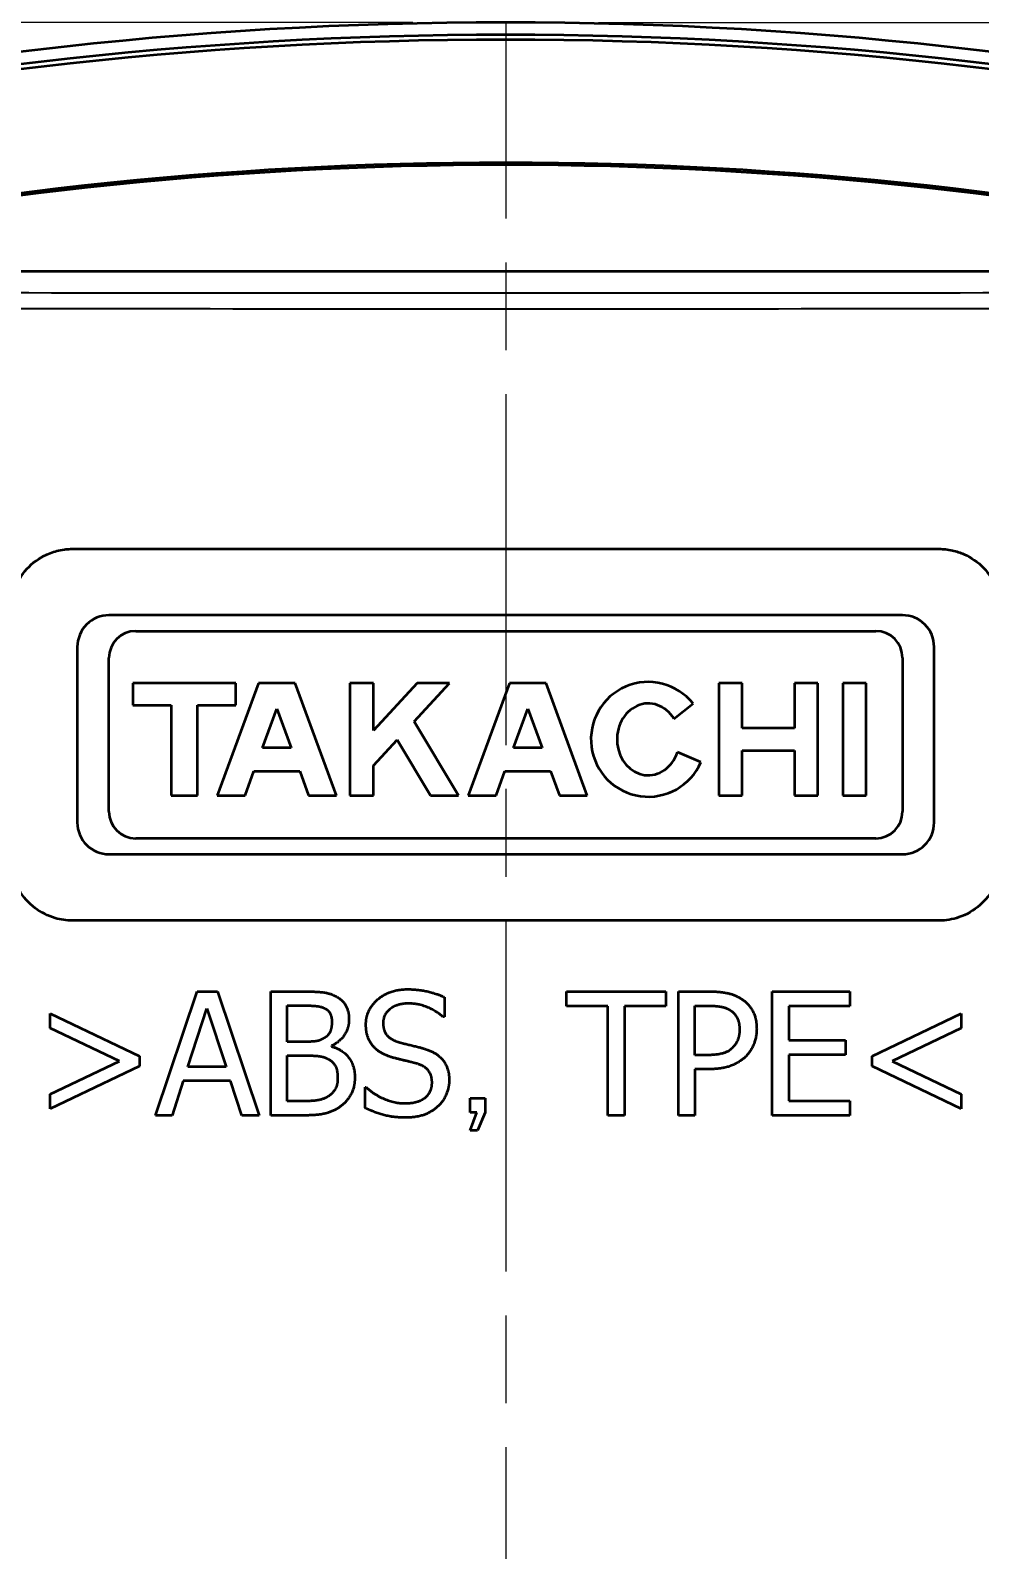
# Model space of a CAD drawing. Header units: millimetres. Extents: x 0 to 1594, y 0 to 281.
# Drawn here: x 1502.54 to 1517.88, y 209.57 to 234.1 of the extents above; entities that cross this region are included whole.
import ezdxf

# ---------------------------------------------------------------- set-up
doc = ezdxf.new("R2010")
doc.units = ezdxf.units.MM
doc.linetypes.add('CHAIN', pattern=[0.3543, 0.2362, -0.0295, 0.0591, -0.0295])
doc.layers.get('Defpoints').update_dxf_attribs({"lineweight": 25})
doc.layers.add('Centerline (ISO)', color=7, linetype='Continuous', lineweight=18, true_color=0x80ffff)
for name, color, linetype, lineweight in [('Dimension (ISO)', 7, 'Continuous', 18), ('Visible (ISO)', 7, 'Continuous', 35), ('Visible Narrow (ISO)', 7, 'Continuous', 25)]:
    doc.layers.add(name, color=color, linetype=linetype, lineweight=lineweight)
doc.styles.add('Note Text (TK)', font='')
doc.styles.get('Note Text (TK)').set_extended_font_data('MS PGothic')
doc.dimstyles.new('Default - Method 1b (TK)', dxfattribs={"dimtxt": 2.5, "dimasz": 2.5, "dimexe": 1, "dimexo": 1.5, "dimgap": 1, "dimtad": 1, "dimtoh": 1, "dimrnd": 1e-08, "dimdsep": 46, "dimtxsty": 'Note Text (TK)', "dimcen": 0.09, "dimdle": 5, "dimclrd": 100, "dimclre": 100, "dimclrt": 7, "dimadec": 1, "dimazin": 1, "dimtfac": 1, "dimtmove": 0, "dimatfit": 3, "dimfxl": 0, "dimtolj": 1, "dimlwd": -1, "dimlwe": -1, "dimarcsym": 0})

# ---------------------------------------------------------------- blocks, each defined once
blk = doc.blocks.new('*D174')
at = {"layer": 'Defpoints', "color": 0, "transparency": 16777216}
for p in [(1524.971, 246.232), (1495.471, 230.924), (1524.971, 230.924)]:
    blk.add_point(p, dxfattribs=at)
at = {"layer": 'Dimension (ISO)', "color": 100, "transparency": 16777216}
for p, q in [((1495.471, 232.424), (1495.471, 247.232)), ((1524.971, 232.424), (1524.971, 247.232)), ((1497.971, 246.232), (1522.471, 246.232))]:
    blk.add_line(p, q, dxfattribs=at)
for points in [[(1497.971, 246.649), (1497.971, 245.816), (1495.471, 246.232)], [(1522.471, 246.649), (1522.471, 245.816), (1524.971, 246.232)]]:
    blk.add_solid(points, dxfattribs=at)
at = {"layer": 'Dimension (ISO)', "color": 7, "transparency": 16777216, "insert": (1507.309, 248.482), "char_height": 2.5, "attachment_point": 4, "style": 'Note Text (TK)'}
blk.add_mtext('\\A1;29.5', dxfattribs=at)
blk = doc.blocks.new('*D175')
at = {"layer": 'Defpoints', "color": 0, "transparency": 16777216}
for p in [(1523.471, 237.785), (1496.971, 224.935), (1523.471, 224.935)]:
    blk.add_point(p, dxfattribs=at)
at = {"layer": 'Dimension (ISO)', "color": 100, "transparency": 16777216}
for p, q in [((1496.971, 226.435), (1496.971, 238.785)), ((1523.471, 226.435), (1523.471, 238.785)), ((1499.471, 237.785), (1520.971, 237.785))]:
    blk.add_line(p, q, dxfattribs=at)
for points in [[(1499.471, 238.202), (1499.471, 237.368), (1496.971, 237.785)], [(1520.971, 238.202), (1520.971, 237.368), (1523.471, 237.785)]]:
    blk.add_solid(points, dxfattribs=at)
at = {"layer": 'Dimension (ISO)', "color": 7, "transparency": 16777216, "insert": (1507.309, 240.035), "char_height": 2.5, "attachment_point": 4, "style": 'Note Text (TK)'}
blk.add_mtext('\\A1;26.5', dxfattribs=at)
blk = doc.blocks.new('_DotSmall')
at = {"color": 0, "linetype": 'ByBlock', "const_width": 0.5}
blk.add_lwpolyline([(-0.0625, 0, 1), (0.0625, 0, 1)], format="xyb", close=True, dxfattribs=at)
blk = doc.blocks.new('*D176')
at = {"layer": 'Defpoints', "color": 0, "transparency": 16777216}
for p in [(1480.271, 234.224), (1510.221, 234.224), (1492.271, 227.724)]:
    blk.add_point(p, dxfattribs=at)
at = {"layer": 'Dimension (ISO)', "color": 100, "transparency": 16777216}
for p, q in [((1508.721, 234.224), (1479.271, 234.224)), ((1480.271, 227.724), (1480.271, 231.724)), ((1490.771, 227.724), (1479.271, 227.724))]:
    blk.add_line(p, q, dxfattribs=at)
blk.add_solid([(1479.854, 231.724), (1480.688, 231.724), (1480.271, 234.224)], dxfattribs=at)
at = {"layer": 'Dimension (ISO)', "color": 100, "transparency": 16777216, "xscale": 2.5, "yscale": 2.5, "zscale": 2.5, "rotation": 270}
blk.add_blockref('_DotSmall', (1480.271, 227.724), dxfattribs=at)
at = {"layer": 'Dimension (ISO)', "color": 7, "transparency": 16777216, "insert": (1478.021, 228.989), "char_height": 2.5, "attachment_point": 4, "rotation": 90, "style": 'Note Text (TK)'}
blk.add_mtext('\\A1;6.5', dxfattribs=at)
blk = doc.blocks.new('*D182')
at = {"layer": 'Defpoints', "color": 0, "transparency": 16777216}
for p in [(1510.221, 234.224), (1545.582, 234.224), (1526.582, 221.824)]:
    blk.add_point(p, dxfattribs=at)
at = {"layer": 'Dimension (ISO)', "color": 100, "transparency": 16777216}
for p, q in [((1511.721, 234.224), (1546.582, 234.224)), ((1545.582, 221.824), (1545.582, 231.724)), ((1528.082, 221.824), (1546.582, 221.824))]:
    blk.add_line(p, q, dxfattribs=at)
blk.add_solid([(1545.165, 231.724), (1545.999, 231.724), (1545.582, 234.224)], dxfattribs=at)
at = {"layer": 'Dimension (ISO)', "color": 100, "transparency": 16777216, "xscale": 2.5, "yscale": 2.5, "zscale": 2.5, "rotation": 270}
blk.add_blockref('_DotSmall', (1545.582, 221.824), dxfattribs=at)
at = {"layer": 'Dimension (ISO)', "color": 7, "transparency": 16777216, "insert": (1543.332, 225.186), "char_height": 2.5, "attachment_point": 4, "rotation": 90, "style": 'Note Text (TK)'}
blk.add_mtext('\\A1;12.4', dxfattribs=at)

msp = doc.modelspace()

# ---------------------------------------------------------------- linework, layer by layer
at = {"layer": 'Centerline (ISO)', "linetype": 'CHAIN', "ltscale": 23.990969}
msp.add_line((1510.2211, 236.7242), (1510.2211, 159.7242), dxfattribs=at)
at = {"layer": 'Visible (ISO)'}
for p, q in [((1497.529, 230.2068), (1522.9133, 230.2068)), ((1503.2211, 225.7242), (1517.2211, 225.7242)), ((1516.6321, 224.6535), (1503.8101, 224.6535)), ((1504.2432, 224.3982), (1516.199, 224.3982)), ((1503.2996, 224.143), (1503.2996, 221.3055)), ((1503.8102, 221.4833), (1503.8102, 223.9652)), ((1516.632, 223.9652), (1516.632, 221.4833)), ((1517.1426, 221.3055), (1517.1426, 224.143)), ((1504.1961, 223.5553), (1504.1961, 223.1991)), ((1505.8582, 223.5553), (1504.1961, 223.5553)), ((1506.2262, 223.5553), (1505.5614, 221.7448)), ((1505.8582, 223.1991), (1505.8582, 223.5553)), ((1506.8198, 223.5553), (1506.2262, 223.5553)), ((1507.4846, 221.7448), (1506.8198, 223.5553)), ((1507.7043, 223.5553), (1507.7043, 221.7448)), ((1508.0842, 223.5553), (1507.7043, 223.5553)), ((1508.0842, 222.7929), (1508.0842, 223.5553)), ((1508.7905, 223.5553), (1508.0842, 222.7929)), ((1508.7397, 222.937), (1509.3126, 223.5553)), ((1509.3126, 223.5553), (1508.7905, 223.5553)), ((1510.2805, 223.5553), (1509.6156, 221.7448)), ((1510.8741, 223.5553), (1510.2805, 223.5553)), ((1511.5389, 221.7448), (1510.8741, 223.5553)), ((1513.6649, 223.5553), (1513.6649, 221.7448)), ((1514.0418, 223.5553), (1513.6649, 223.5553)), ((1514.0418, 222.8281), (1514.0418, 223.5553)), ((1514.8847, 223.5553), (1514.8847, 222.8281)), ((1515.2617, 223.5553), (1514.8847, 223.5553)), ((1515.2617, 221.7448), (1515.2617, 223.5553)), ((1515.6653, 223.5553), (1515.6653, 221.7448)), ((1516.0452, 223.5553), (1515.6653, 223.5553)), ((1516.0452, 221.7448), (1516.0452, 223.5553)), ((1504.1961, 223.1991), (1504.8134, 223.1991)), ((1504.8134, 223.1991), (1504.8134, 221.7448)), ((1505.2408, 223.1991), (1505.8582, 223.1991)), ((1505.2408, 221.7448), (1505.2408, 223.1991)), ((1512.9394, 222.9808), (1513.2485, 223.2271)), ((1506.2911, 222.5105), (1506.523, 223.1421)), ((1506.523, 223.1421), (1506.7549, 222.5105)), ((1510.3454, 222.5105), (1510.5773, 223.1421)), ((1510.5773, 223.1421), (1510.8092, 222.5105)), ((1509.4554, 221.7448), (1508.7397, 222.937)), ((1514.8847, 222.8281), (1514.0418, 222.8281)), ((1506.7549, 222.5105), (1506.2911, 222.5105)), ((1508.0842, 222.2295), (1508.4664, 222.642)), ((1508.4664, 222.642), (1509.005, 221.7448)), ((1510.8092, 222.5105), (1510.3454, 222.5105)), ((1514.0418, 222.472), (1514.8847, 222.472)), ((1514.0418, 221.7448), (1514.0418, 222.472)), ((1514.8847, 222.472), (1514.8847, 221.7448)), ((1508.0842, 221.7448), (1508.0842, 222.2295)), ((1513.374, 222.282), (1512.9966, 222.4455)), ((1506.0099, 221.7448), (1506.1537, 222.1366)), ((1506.1537, 222.1366), (1506.8922, 222.1366)), ((1506.8922, 222.1366), (1507.0361, 221.7448)), ((1510.0642, 221.7448), (1510.208, 222.1366)), ((1510.208, 222.1366), (1510.9465, 222.1366)), ((1510.9465, 222.1366), (1511.0904, 221.7448)), ((1504.8134, 221.7448), (1505.2408, 221.7448)), ((1505.5614, 221.7448), (1506.0099, 221.7448)), ((1507.0361, 221.7448), (1507.4846, 221.7448)), ((1507.7043, 221.7448), (1508.0842, 221.7448)), ((1509.005, 221.7448), (1509.4554, 221.7448)), ((1509.6156, 221.7448), (1510.0642, 221.7448)), ((1511.0904, 221.7448), (1511.5389, 221.7448)), ((1513.6649, 221.7448), (1514.0418, 221.7448)), ((1514.8847, 221.7448), (1515.2617, 221.7448)), ((1515.6653, 221.7448), (1516.0452, 221.7448)), ((1516.199, 221.0503), (1504.2432, 221.0503)), ((1503.8101, 220.795), (1516.6321, 220.795)), ((1517.2211, 219.7242), (1503.2211, 219.7242)), ((1504.5607, 216.5796), (1505.2349, 218.5796)), ((1505.2349, 218.5796), (1505.5623, 218.5796)), ((1505.5623, 218.5796), (1506.2365, 216.5796)), ((1506.4261, 218.5796), (1506.9561, 218.5796)), ((1506.4261, 216.5796), (1506.4261, 218.5796)), ((1511.2009, 218.5796), (1512.8086, 218.5796)), ((1511.2009, 218.343), (1511.2009, 218.5796)), ((1512.8086, 218.5796), (1512.8086, 218.343)), ((1513.0112, 216.5796), (1513.0112, 218.5796)), ((1513.0112, 218.5796), (1513.5137, 218.5796)), ((1514.5282, 218.5796), (1515.7795, 218.5796)), ((1514.5282, 216.5796), (1514.5282, 218.5796)), ((1515.7795, 218.5796), (1515.7795, 218.343)), ((1505.0842, 217.3657), (1505.3921, 218.3073)), ((1505.3921, 218.3073), (1505.7017, 217.3657)), ((1506.6919, 217.7676), (1506.6919, 218.3527)), ((1506.6919, 218.3527), (1506.9464, 218.3527)), ((1509.23, 218.4856), (1509.23, 218.1679)), ((1511.8718, 218.343), (1511.2009, 218.343)), ((1511.8718, 216.5796), (1511.8718, 218.343)), ((1512.8086, 218.343), (1512.1377, 218.343)), ((1512.1377, 218.343), (1512.1377, 216.5796)), ((1513.277, 217.552), (1513.277, 218.3494)), ((1513.277, 218.3494), (1513.4975, 218.3494)), ((1514.7941, 218.343), (1514.7941, 217.7951)), ((1515.7795, 218.343), (1514.7941, 218.343)), ((1502.8605, 217.9848), (1502.8605, 218.223)), ((1502.8605, 218.223), (1504.303, 217.5342)), ((1509.23, 218.1679), (1509.2106, 218.1679)), ((1516.1393, 217.5342), (1517.5817, 218.223)), ((1517.5817, 218.223), (1517.5817, 217.9848)), ((1503.9788, 217.4548), (1502.8605, 217.9848)), ((1514.7941, 217.7951), (1515.713, 217.7951)), ((1515.713, 217.7951), (1515.713, 217.5585)), ((1517.5817, 217.9848), (1516.4634, 217.4548)), ((1506.9934, 217.7676), (1506.6919, 217.7676)), ((1507.4083, 217.7011), (1507.4083, 217.6914)), ((1513.4586, 217.552), (1513.277, 217.552)), ((1515.713, 217.5585), (1514.7941, 217.5585)), ((1514.7941, 217.5585), (1514.7941, 216.8162)), ((1502.8605, 216.9232), (1503.9788, 217.4548)), ((1504.303, 217.3738), (1502.8605, 216.6849)), ((1504.303, 217.5342), (1504.303, 217.3738)), ((1505.7017, 217.3657), (1505.0842, 217.3657)), ((1506.6919, 216.8065), (1506.6919, 217.5456)), ((1506.6919, 217.5456), (1506.9934, 217.5456)), ((1513.277, 217.3251), (1513.277, 216.5796)), ((1513.5023, 217.3251), (1513.277, 217.3251)), ((1516.1393, 217.3738), (1516.1393, 217.5342)), ((1517.5817, 216.6849), (1516.1393, 217.3738)), ((1516.4634, 217.4548), (1517.5817, 216.9232)), ((1505.0112, 217.1387), (1504.8297, 216.5796)), ((1505.7746, 217.1387), (1505.0112, 217.1387)), ((1505.9561, 216.5796), (1505.7746, 217.1387)), ((1502.8605, 216.6849), (1502.8605, 216.9232)), ((1507.948, 217.0334), (1507.9675, 217.0334)), ((1507.948, 216.6995), (1507.948, 217.0334)), ((1509.6449, 216.8584), (1509.8913, 216.8584)), ((1509.6449, 216.6233), (1509.6449, 216.8584)), ((1509.8913, 216.8584), (1509.8913, 216.6233)), ((1514.7941, 216.8162), (1515.7795, 216.8162)), ((1515.7795, 216.8162), (1515.7795, 216.5796)), ((1517.5817, 216.9232), (1517.5817, 216.6849)), ((1504.8297, 216.5796), (1504.5607, 216.5796)), ((1506.2365, 216.5796), (1505.9561, 216.5796)), ((1506.9999, 216.5796), (1506.4261, 216.5796)), ((1506.9075, 216.8065), (1506.6919, 216.8065)), ((1509.6449, 216.3332), (1509.7519, 216.6233)), ((1509.7519, 216.6233), (1509.6449, 216.6233)), ((1509.8913, 216.6233), (1509.7633, 216.3332)), ((1512.1377, 216.5796), (1511.8718, 216.5796)), ((1513.277, 216.5796), (1513.0112, 216.5796)), ((1515.7795, 216.5796), (1514.5282, 216.5796)), ((1509.7633, 216.3332), (1509.6449, 216.3332))]:
    msp.add_line(p, q, dxfattribs=at)
for centre, radius, start, end in [((1510.2211, 169.2242), 65, 76.533419, 103.466581), ((1510.2211, 169.2242), 64.8, 76.673103, 103.326897), ((1510.2211, 169.2242), 64.7213, 76.659297, 103.340703), ((1510.2211, 169.2242), 62.7349, 77.523017, 102.476983), ((1510.2211, 169.2242), 62.7, 77.6098, 102.3902), ((1503.8101, 224.143), 0.5105, 90.00001, 180.00067), ((1516.6321, 224.143), 0.5105, 359.99996, 89.99999), ((1504.2432, 223.9652), 0.433, 90, 180), ((1516.199, 223.9652), 0.433, 0, 90), ((1512.5243, 222.6501), 0.926, 38.55054, 336.58114), ((1504.2432, 221.4833), 0.433, 180, 270), ((1516.199, 221.4833), 0.433, 270, 0), ((1503.8101, 221.3055), 0.5105, 179.99933, 269.99998), ((1516.6321, 221.3055), 0.5105, 270.00002, 0.00004)]:
    msp.add_arc(centre, radius, start, end, dxfattribs=at)
msp.add_ellipse((1512.5243, 222.65), major_axis=(0.0022, 0.5798), ratio=0.8710141, start_param=5.3228095, end_param=10.6382919, dxfattribs=at)
for points, knots in [([(1502.2211, 224.7242), (1502.2211, 224.8401), (1502.2413, 224.9552), (1502.32, 225.173), (1502.3779, 225.2741), (1502.5368, 225.4655), (1502.6415, 225.5499), (1502.7597, 225.6114), (1502.8254, 225.6456), (1502.8947, 225.6724), (1503.0071, 225.702), (1503.0485, 225.7101), (1503.1228, 225.7199), (1503.1554, 225.7226), (1503.1991, 225.7241), (1503.2101, 225.7242), (1503.2211, 225.7242)], [-0.10964163, -0.10964163, -0.10964163, -0.10964163, -0.07476145, -0.07476145, -0.04000051, -0.04000051, 0, 0, 0, 0.02222494, 0.02222494, 0.03488229, 0.03488229, 0.04469258, 0.04469258, 0.04799928, 0.04799928, 0.04799928, 0.04799928]), ([(1517.2211, 225.7242), (1517.2236, 225.7242), (1517.226, 225.7242), (1517.2608, 225.724), (1517.2931, 225.7222), (1517.3631, 225.7148), (1517.4008, 225.7087), (1517.5021, 225.6862), (1517.5647, 225.6657), (1517.7422, 225.5873), (1517.8485, 225.5134), (1518.0284, 225.3285), (1518.0999, 225.2188), (1518.1484, 225.0985), (1518.1783, 225.0245), (1518.1992, 224.9472), (1518.2176, 224.8205), (1518.2211, 224.7724), (1518.2211, 224.7242)], [-0.11910415, -0.11910415, -0.11910415, -0.11910415, -0.11836821, -0.11836821, -0.10867594, -0.10867594, -0.09723721, -0.09723721, -0.07752613, -0.07752613, -0.03899267, -0.03899267, 0, 0, 0, 0.02400638, 0.02400638, 0.0385022, 0.0385022, 0.0385022, 0.0385022]), ([(1503.2211, 219.7242), (1503.1266, 219.7242), (1503.0325, 219.7376), (1502.8246, 219.7982), (1502.7149, 219.8533), (1502.5118, 220.0069), (1502.4229, 220.1074), (1502.3096, 220.3027), (1502.2744, 220.3892), (1502.2326, 220.5545), (1502.2224, 220.6318), (1502.2212, 220.7144), (1502.2211, 220.7193), (1502.2211, 220.7242)], [-0.17998748, -0.17998748, -0.17998748, -0.17998748, -0.15154558, -0.15154558, -0.11502342, -0.11502342, -0.07515761, -0.07515761, -0.0472888, -0.0472888, -0.02399257, -0.02399257, -0.02250997, -0.02250997, -0.02250997, -0.02250997]), ([(1518.2211, 220.7242), (1518.2211, 220.6532), (1518.2135, 220.5823), (1518.1796, 220.4255), (1518.1491, 220.3411), (1518.0509, 220.1528), (1517.9744, 220.0551), (1517.7831, 219.8867), (1517.6679, 219.8199), (1517.4392, 219.7422), (1517.3305, 219.7242), (1517.2211, 219.7242)], [-0.3266683, -0.3266683, -0.3266683, -0.3266683, -0.30533975, -0.30533975, -0.27853404, -0.27853404, -0.24162813, -0.24162813, -0.20207208, -0.20207208, -0.16917477, -0.16917477, -0.16917477, -0.16917477])]:
    msp.add_open_spline(points, degree=3, knots=knots, dxfattribs=at)
for points in [[(1506.9561, 218.5796), (1507.1701, 218.5796), (1507.384, 218.552), (1507.4812, 218.4986)], [(1507.9626, 218.0431), (1507.9626, 218.2862), (1508.3419, 218.6152), (1508.6352, 218.6152)], [(1508.6352, 218.6152), (1508.8038, 218.6152), (1509.102, 218.5488), (1509.23, 218.4856)], [(1513.5137, 218.5796), (1513.6919, 218.5796), (1513.9415, 218.5212), (1514.0372, 218.4548)], [(1506.9464, 218.3527), (1507.0874, 218.3527), (1507.2446, 218.3365), (1507.3094, 218.3008)], [(1507.3094, 218.3008), (1507.3629, 218.27), (1507.4116, 218.1631), (1507.4116, 218.0917)], [(1507.4812, 218.4986), (1507.5898, 218.4418), (1507.6887, 218.2554), (1507.6887, 218.129)], [(1508.653, 218.3851), (1508.4683, 218.3851), (1508.2398, 218.2117), (1508.2398, 218.0707)], [(1509.2106, 218.1679), (1509.115, 218.2554), (1508.8167, 218.3851), (1508.653, 218.3851)], [(1513.4975, 218.3494), (1513.6223, 218.3494), (1513.7908, 218.3154), (1513.854, 218.2733)], [(1514.0372, 218.4548), (1514.149, 218.3786), (1514.2754, 218.1436), (1514.2754, 217.9767)], [(1507.4116, 218.0917), (1507.4116, 217.9977), (1507.3613, 217.8729), (1507.2997, 217.834)], [(1507.6887, 218.129), (1507.6887, 217.988), (1507.5396, 217.7644), (1507.4083, 217.7011)], [(1508.0923, 217.6817), (1508.0307, 217.7481), (1507.9626, 217.9264), (1507.9626, 218.0431)], [(1508.2398, 218.0707), (1508.2398, 217.9443), (1508.3743, 217.7935), (1508.5007, 217.7595)], [(1513.854, 218.2733), (1513.927, 218.2246), (1513.9983, 218.0723), (1513.9983, 217.9686)], [(1507.2997, 217.834), (1507.2365, 217.7935), (1507.1182, 217.7676), (1506.9934, 217.7676)], [(1513.9983, 217.9686), (1513.9983, 217.8729), (1513.9448, 217.7319), (1513.8848, 217.672)], [(1514.2754, 217.9767), (1514.2754, 217.847), (1514.183, 217.6136), (1514.1004, 217.5326)], [(1507.4083, 217.6914), (1507.5866, 217.6428), (1507.7827, 217.3851), (1507.7827, 217.1939)], [(1508.4229, 217.505), (1508.3192, 217.5326), (1508.1555, 217.6152), (1508.0923, 217.6817)], [(1508.5007, 217.7595), (1508.585, 217.7368), (1508.8297, 217.6785), (1508.9107, 217.6541)], [(1508.9107, 217.6541), (1509.1166, 217.5909), (1509.3078, 217.3365), (1509.3078, 217.1501)], [(1513.8848, 217.672), (1513.82, 217.6039), (1513.6206, 217.552), (1513.4586, 217.552)], [(1506.9934, 217.5456), (1507.1312, 217.5456), (1507.2803, 217.5261), (1507.3435, 217.4937)], [(1507.3435, 217.4937), (1507.4407, 217.4418), (1507.5056, 217.296), (1507.5056, 217.1825)], [(1508.7843, 217.4143), (1508.6919, 217.4402), (1508.538, 217.4759), (1508.4229, 217.505)], [(1509.0307, 217.108), (1509.0307, 217.2279), (1508.9124, 217.377), (1508.7843, 217.4143)], [(1514.1004, 217.5326), (1513.9966, 217.4305), (1513.7163, 217.3251), (1513.5023, 217.3251)], [(1507.5056, 217.1825), (1507.5056, 217.0772), (1507.4359, 216.9443), (1507.3613, 216.8908)], [(1507.7827, 217.1939), (1507.7827, 217.0447), (1507.6693, 216.8162), (1507.5753, 216.7417)], [(1508.585, 216.7741), (1508.8054, 216.7741), (1509.0307, 216.9572), (1509.0307, 217.108)], [(1509.3078, 217.1501), (1509.3078, 217.0318), (1509.2122, 216.8049), (1509.1263, 216.7255)], [(1507.3613, 216.8908), (1507.2835, 216.8389), (1507.0825, 216.8065), (1506.9075, 216.8065)], [(1507.9675, 217.0334), (1508.0988, 216.9102), (1508.431, 216.7741), (1508.585, 216.7741)], [(1507.5753, 216.7417), (1507.4618, 216.6541), (1507.2041, 216.5796), (1506.9999, 216.5796)], [(1508.6044, 216.5439), (1508.3872, 216.5439), (1508.0825, 216.6347), (1507.948, 216.6995)], [(1509.1263, 216.7255), (1509.0307, 216.6379), (1508.7876, 216.5439), (1508.6044, 216.5439)]]:
    msp.add_open_spline(points, degree=2, dxfattribs=at)
at = {"layer": 'Visible Narrow (ISO)'}
for points, knots in [([(1521.9647, 229.8589), (1518.0513, 229.8551), (1514.1361, 229.854), (1506.3062, 229.854), (1502.391, 229.8551), (1498.4775, 229.8589)], [0, 0, 0, 0, 1.1744797, 1.1744797, 2.3489594, 2.3489594, 2.3489594, 2.3489594]), ([(1498.4695, 229.6149), (1502.3871, 229.6044), (1506.3041, 229.601), (1514.1381, 229.601), (1518.0551, 229.6044), (1521.9728, 229.6149)], [-2.3489594, -2.3489594, -2.3489594, -2.3489594, -1.1744797, -1.1744797, 0, 0, 0, 0])]:
    msp.add_open_spline(points, degree=3, knots=knots, dxfattribs=at)

# ---------------------------------------------------------------- dimensions: what is measured, and where the dimension line sits
at = {"layer": 'Dimension (ISO)', "color": 100, "true_color": 0x00ff3f}
for base, p1, p2, angle, override, picture, middle in [((1524.9711, 246.2324), (1495.4711, 230.9242), (1524.9711, 230.9242), 180, {"dimgap": 1, "dimtoh": 0, "dimdec": 2, "dimtol": 0, "dimlim": 0, "dimtp": 0, "dimtm": 0, "dimtdec": 2, "dimtofl": 0, "dimatfit": 1}, '*D174', (1510.2211, 246.2324)), ((1523.4711, 237.7849), (1496.9711, 224.935), (1523.4711, 224.935), 180, {"dimgap": 1, "dimtoh": 0, "dimdec": 2, "dimtol": 0, "dimlim": 0, "dimtp": 0, "dimtm": 0, "dimtdec": 2, "dimtofl": 0, "dimatfit": 1}, '*D175', (1510.2211, 237.7849)), ((1480.2711, 234.2242), (1492.2711, 227.7242), (1510.2211, 234.2242), 270, {"dimgap": 1, "dimtoh": 0, "dimdec": 2, "dimblk1": 'DotSmall', "dimsah": 1, "dimdle": 0, "dimtol": 0, "dimlim": 0, "dimtp": 0, "dimtm": 0, "dimtdec": 2, "dimtofl": 1, "dimatfit": 1}, '*D176', (1480.2711, 230.9842)), ((1545.5818, 234.2242), (1526.5818, 221.8242), (1510.2211, 234.2242), 270, {"dimgap": 1, "dimtoh": 0, "dimdec": 2, "dimblk1": 'DotSmall', "dimsah": 1, "dimdle": 0, "dimtol": 0, "dimlim": 0, "dimtp": 0, "dimtm": 0, "dimtdec": 2, "dimtofl": 0, "dimatfit": 1}, '*D182', (1545.5818, 228.0342))]:
    dim = msp.add_linear_dim(base=base, p1=p1, p2=p2, angle=angle, dimstyle='Default - Method 1b (TK)', override=override, dxfattribs=at)
    dim.commit()
    dim.dimension.update_dxf_attribs({"geometry": picture, "text_midpoint": middle, "dimtype": 160})

doc.saveas('drawing.dxf')
